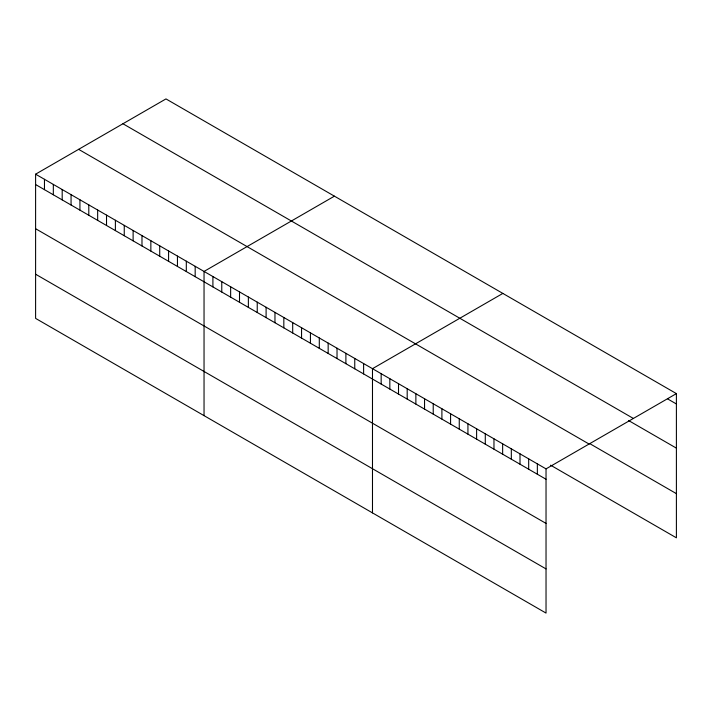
<?xml version="1.0" encoding="UTF-8"?>
<svg xmlns="http://www.w3.org/2000/svg" width="712" height="712" viewBox="0 0 712 712"><rect width="100%" height="100%" fill="white"/><g stroke="black" fill="none" stroke-linecap="round" stroke-linejoin="round"><path stroke-width="1.07" d="M35.6 174.182L546.033 468.879L546.033 613.085L35.6 318.389L35.6 174.182L165.967 98.915L676.4 393.611L676.4 537.818L550.581 465.176M334.409 196.165L204.041 271.432L204.041 415.639M502.85 293.415L372.483 368.683L372.483 512.889M546.033 468.879L676.4 393.611M667.722 398.96L676.4 403.971M122.945 123.755L633.377 418.451M628.678 420.587L676.4 448.142M589.625 443.549L676.4 493.647M78.623 149.342L589.055 444.039M35.6 184.541L546.033 479.238M35.6 228.712L546.033 523.409M35.6 274.218L546.033 568.915M537.355 463.868L537.355 474.228M528.678 458.857L528.678 469.217M520 453.847L520 464.206M511.323 448.836L511.323 459.196M502.645 443.834L502.645 454.185M493.968 438.823L493.968 449.174M485.29 433.813L485.29 444.163M476.613 428.802L476.613 439.162M467.935 423.791L467.935 434.151M459.258 418.781L459.258 429.14M450.58 413.77L450.58 424.13M441.903 408.759L441.903 419.119M433.225 403.748L433.225 414.108M424.548 398.738L424.548 409.097M415.87 393.727L415.87 404.087M407.193 388.725L407.193 399.076M398.515 383.715L398.515 394.065M389.838 378.704L389.838 389.055M381.16 373.693L381.16 384.053M363.618 363.565L363.618 373.925M354.754 358.447L354.754 368.798M345.89 353.33L345.89 363.681M337.025 348.212L337.025 358.563M328.161 343.086L328.161 353.446M319.296 337.969L319.296 348.328M310.432 332.851L310.432 343.211M301.559 327.734L301.559 338.093M292.694 322.616L292.694 332.976M283.83 317.499L283.83 327.858M274.966 312.381L274.966 322.741M266.101 307.264L266.101 317.614M257.237 302.146L257.237 312.497M248.372 297.029L248.372 307.379M239.508 291.902L239.508 302.262M230.643 286.785L230.643 297.144M221.77 281.667L221.77 292.027M212.906 276.55L212.906 286.909M195.177 266.315L195.177 276.674M186.313 261.197L186.313 271.557M177.448 256.08L177.448 266.43M168.584 250.962L168.584 261.313M159.719 245.845L159.719 256.195M150.855 240.718L150.855 251.078M141.982 235.601L141.982 245.96M133.117 230.483L133.117 240.843M124.253 225.366L124.253 235.725M115.389 220.248L115.389 230.608M106.524 215.131L106.524 225.49M97.66 210.013L97.66 220.373M88.795 204.896L88.795 215.246M79.931 199.778L79.931 210.129M71.058 194.652L71.058 205.011M62.193 189.534L62.193 199.894M53.329 184.417L53.329 194.776M44.464 179.299L44.464 189.659"/></g></svg>
